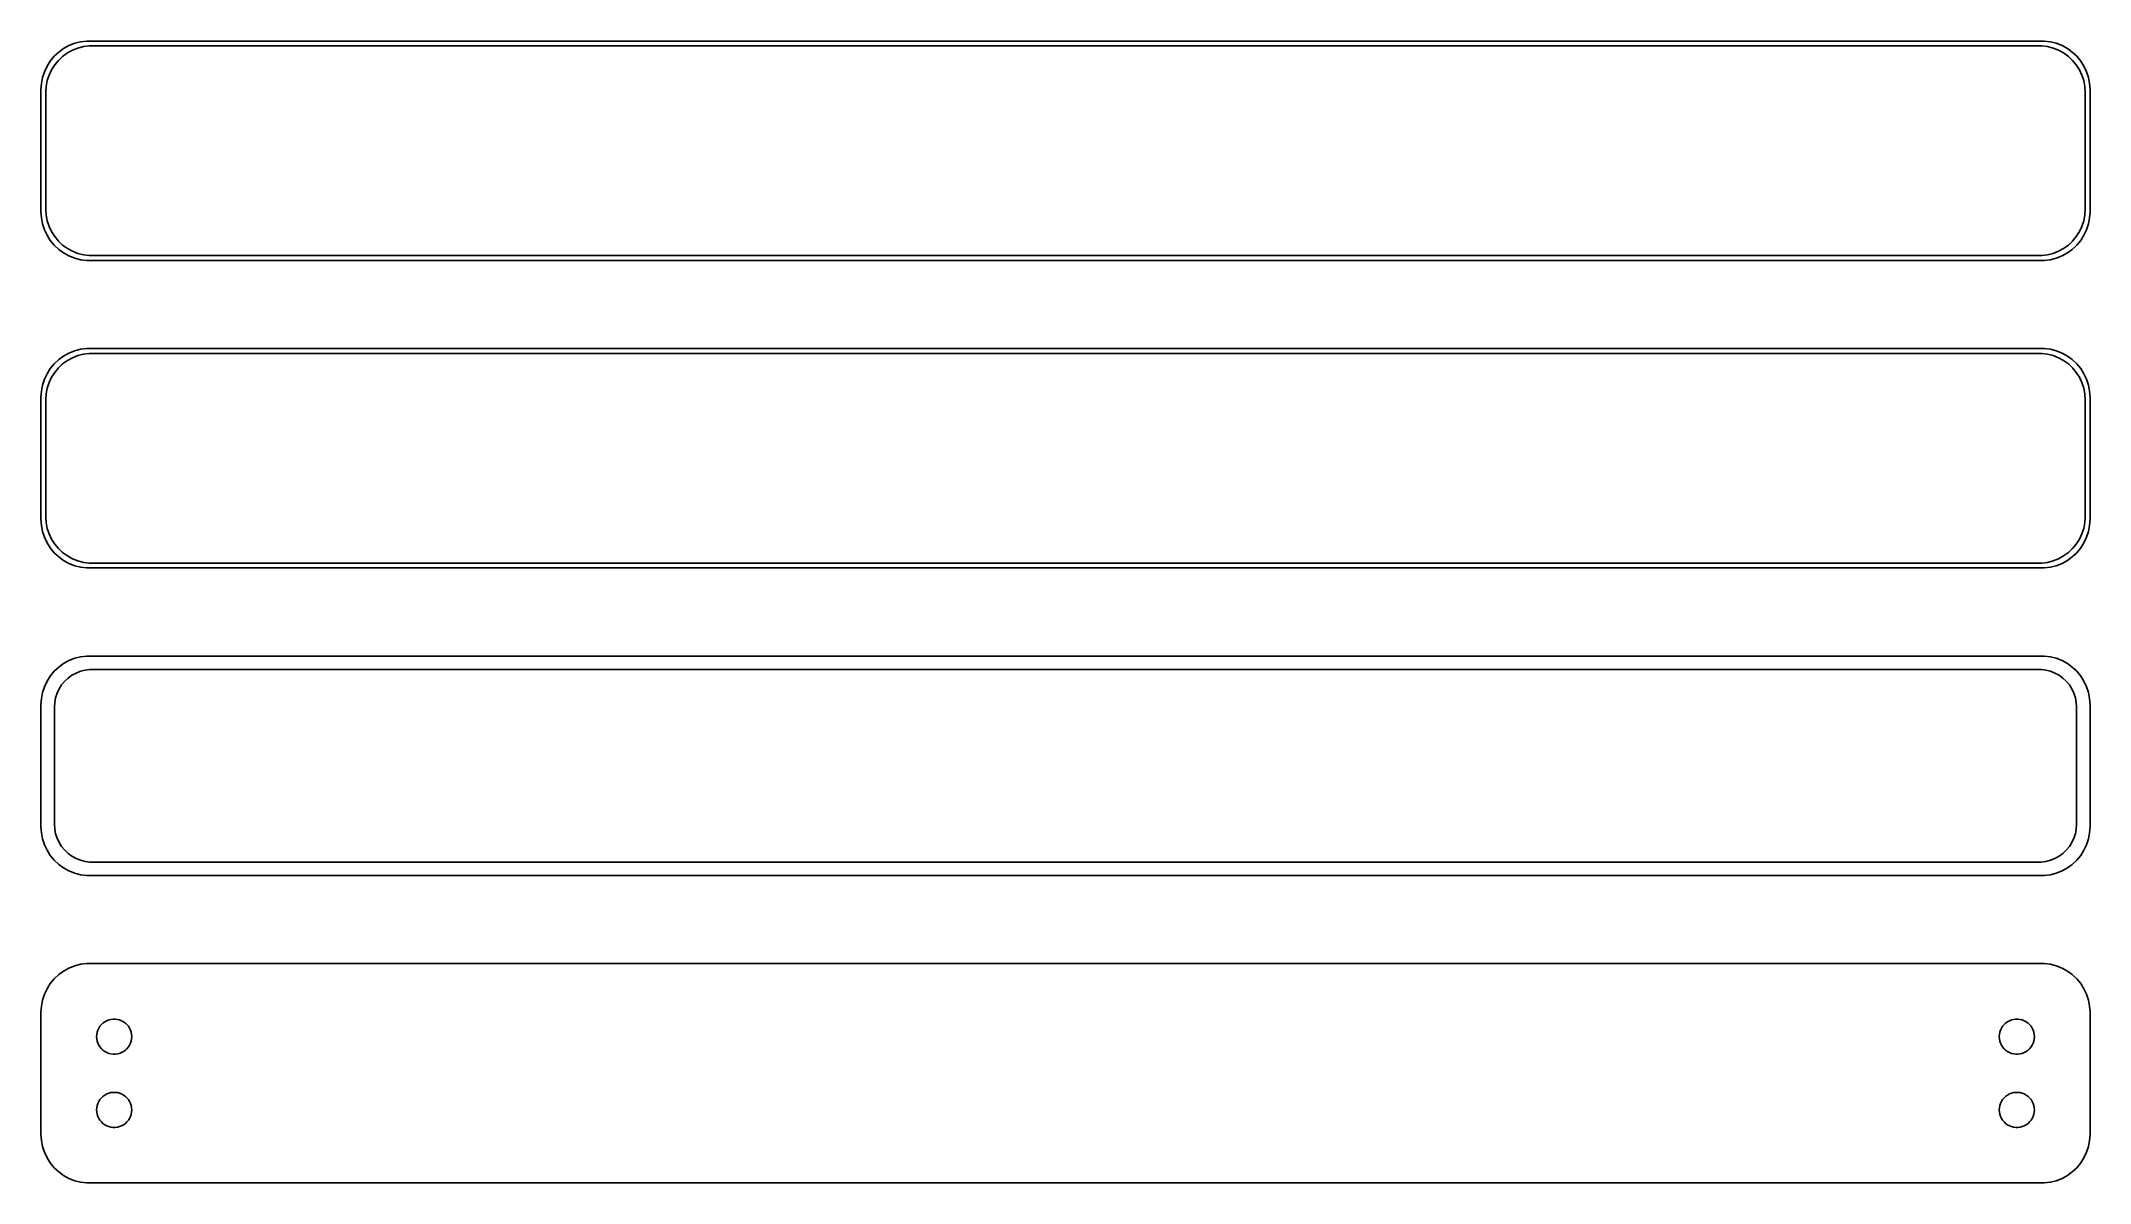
# Model space of a CAD drawing. Header units: metres. Extents: x -105 to 105, y 83 to 200.
import ezdxf

# ---------------------------------------------------------------- set-up
doc = ezdxf.new("R2010")
doc.units = ezdxf.units.M

msp = doc.modelspace()

# ---------------------------------------------------------------- linework, layer by layer
for p, q in [((-102.129, 199.774), (-102.679, 199.472)), ((-101.545, 200.005), (-102.129, 199.774)), ((-101.772, 199.298), (-101.218, 199.518)), ((-100.937, 200.161), (-101.545, 200.005)), ((-101.218, 199.518), (-100.64, 199.666)), ((-100.314, 200.24), (-100.937, 200.161)), ((-100.64, 199.666), (-100.048, 199.741)), ((100.314, 200.24), (-100.314, 200.24)), ((-100.048, 199.741), (100.048, 199.741)), ((100.048, 199.741), (100.64, 199.666)), ((100.937, 200.161), (100.314, 200.24)), ((100.64, 199.666), (101.218, 199.518)), ((101.545, 200.005), (100.937, 200.161)), ((101.218, 199.518), (101.772, 199.298)), ((102.129, 199.774), (101.545, 200.005)), ((102.679, 199.472), (102.129, 199.774)), ((-104.382, 197.659), (-104.649, 197.091)), ((-104.045, 198.189), (-104.382, 197.659)), ((-103.645, 198.673), (-104.045, 198.189)), ((-103.912, 197.288), (-103.593, 197.792)), ((-103.187, 199.103), (-103.645, 198.673)), ((-103.593, 197.792), (-103.213, 198.252)), ((-103.213, 198.252), (-102.778, 198.66)), ((-102.679, 199.472), (-103.187, 199.103)), ((-102.778, 198.66), (-102.295, 199.011)), ((-102.295, 199.011), (-101.772, 199.298)), ((101.772, 199.298), (102.295, 199.011)), ((102.295, 199.011), (102.778, 198.66)), ((103.187, 199.103), (102.679, 199.472)), ((102.778, 198.66), (103.213, 198.252)), ((103.645, 198.673), (103.187, 199.103)), ((103.213, 198.252), (103.593, 197.792)), ((103.593, 197.792), (103.912, 197.288)), ((104.045, 198.189), (103.645, 198.673)), ((104.382, 197.659), (104.045, 198.189)), ((104.649, 197.091), (104.382, 197.659)), ((-104.961, 195.877), (-105, 195.25)), ((-104.843, 196.493), (-104.961, 195.877)), ((-104.649, 197.091), (-104.843, 196.493)), ((-104.5, 195), (-104.463, 195.595)), ((-104.463, 195.595), (-104.351, 196.181)), ((-104.351, 196.181), (-104.166, 196.749)), ((-104.166, 196.749), (-103.912, 197.288)), ((103.912, 197.288), (104.166, 196.749)), ((104.166, 196.749), (104.351, 196.181)), ((104.351, 196.181), (104.463, 195.595)), ((104.463, 195.595), (104.5, 195)), ((104.843, 196.493), (104.649, 197.091)), ((104.961, 195.877), (104.843, 196.493)), ((105, 195.25), (104.961, 195.877)), ((-105, 195.25), (-105, 182.75)), ((-104.5, 183), (-104.5, 195)), ((104.5, 195), (104.5, 183)), ((105, 182.75), (105, 195.25)), ((-105, 182.75), (-104.961, 182.123)), ((-104.463, 182.405), (-104.5, 183)), ((104.5, 183), (104.463, 182.405)), ((104.961, 182.123), (105, 182.75)), ((-104.961, 182.123), (-104.843, 181.507)), ((-104.843, 181.507), (-104.649, 180.909)), ((-104.649, 180.909), (-104.382, 180.341)), ((-104.351, 181.819), (-104.463, 182.405)), ((-104.166, 181.251), (-104.351, 181.819)), ((-103.912, 180.712), (-104.166, 181.251)), ((-103.593, 180.208), (-103.912, 180.712)), ((103.912, 180.712), (103.593, 180.208)), ((104.166, 181.251), (103.912, 180.712)), ((104.351, 181.819), (104.166, 181.251)), ((104.463, 182.405), (104.351, 181.819)), ((104.382, 180.341), (104.649, 180.909)), ((104.649, 180.909), (104.843, 181.507)), ((104.843, 181.507), (104.961, 182.123)), ((-104.382, 180.341), (-104.045, 179.811)), ((-104.045, 179.811), (-103.645, 179.327)), ((-103.645, 179.327), (-103.187, 178.897)), ((-103.213, 179.748), (-103.593, 180.208)), ((-102.778, 179.34), (-103.213, 179.748)), ((-103.187, 178.897), (-102.679, 178.528)), ((-102.295, 178.989), (-102.778, 179.34)), ((-102.679, 178.528), (-102.129, 178.226)), ((-101.772, 178.702), (-102.295, 178.989)), ((-101.218, 178.482), (-101.772, 178.702)), ((101.772, 178.702), (101.218, 178.482)), ((102.295, 178.989), (101.772, 178.702)), ((102.129, 178.226), (102.679, 178.528)), ((102.778, 179.34), (102.295, 178.989)), ((102.679, 178.528), (103.187, 178.897)), ((103.213, 179.748), (102.778, 179.34)), ((103.187, 178.897), (103.645, 179.327)), ((103.593, 180.208), (103.213, 179.748)), ((103.645, 179.327), (104.045, 179.811)), ((104.045, 179.811), (104.382, 180.341)), ((-102.129, 178.226), (-101.545, 177.995)), ((-101.545, 177.995), (-100.937, 177.839)), ((-100.64, 178.334), (-101.218, 178.482)), ((-100.937, 177.839), (-100.314, 177.76)), ((-100.048, 178.259), (-100.64, 178.334)), ((-100.314, 177.76), (100.314, 177.76)), ((100.048, 178.259), (-100.048, 178.259)), ((100.64, 178.334), (100.048, 178.259)), ((100.314, 177.76), (100.937, 177.839)), ((101.218, 178.482), (100.64, 178.334)), ((100.937, 177.839), (101.545, 177.995)), ((101.545, 177.995), (102.129, 178.226)), ((-102.129, 168.274), (-102.679, 167.972)), ((-101.545, 168.505), (-102.129, 168.274)), ((-101.772, 167.798), (-101.218, 168.018)), ((-100.937, 168.661), (-101.545, 168.505)), ((-101.218, 168.018), (-100.64, 168.166)), ((-100.314, 168.74), (-100.937, 168.661)), ((-100.64, 168.166), (-100.048, 168.241)), ((100.314, 168.74), (-100.314, 168.74)), ((-100.048, 168.241), (100.048, 168.241)), ((100.048, 168.241), (100.64, 168.166)), ((100.937, 168.661), (100.314, 168.74)), ((100.64, 168.166), (101.218, 168.018)), ((101.545, 168.505), (100.937, 168.661)), ((101.218, 168.018), (101.772, 167.798)), ((102.129, 168.274), (101.545, 168.505)), ((102.679, 167.972), (102.129, 168.274)), ((-104.382, 166.159), (-104.649, 165.591)), ((-104.045, 166.689), (-104.382, 166.159)), ((-103.645, 167.173), (-104.045, 166.689)), ((-103.912, 165.788), (-103.593, 166.292)), ((-103.187, 167.603), (-103.645, 167.173)), ((-103.593, 166.292), (-103.213, 166.752)), ((-103.213, 166.752), (-102.778, 167.16)), ((-102.679, 167.972), (-103.187, 167.603)), ((-102.778, 167.16), (-102.295, 167.511)), ((-102.295, 167.511), (-101.772, 167.798)), ((101.772, 167.798), (102.295, 167.511)), ((102.295, 167.511), (102.778, 167.16)), ((103.187, 167.603), (102.679, 167.972)), ((102.778, 167.16), (103.213, 166.752)), ((103.645, 167.173), (103.187, 167.603)), ((103.213, 166.752), (103.593, 166.292)), ((103.593, 166.292), (103.912, 165.788)), ((104.045, 166.689), (103.645, 167.173)), ((104.382, 166.159), (104.045, 166.689)), ((104.649, 165.591), (104.382, 166.159)), ((-104.961, 164.377), (-105, 163.75)), ((-104.843, 164.993), (-104.961, 164.377)), ((-104.649, 165.591), (-104.843, 164.993)), ((-104.5, 163.5), (-104.463, 164.095)), ((-104.463, 164.095), (-104.351, 164.681)), ((-104.351, 164.681), (-104.166, 165.249)), ((-104.166, 165.249), (-103.912, 165.788)), ((103.912, 165.788), (104.166, 165.249)), ((104.166, 165.249), (104.351, 164.681)), ((104.351, 164.681), (104.463, 164.095)), ((104.463, 164.095), (104.5, 163.5)), ((104.843, 164.993), (104.649, 165.591)), ((104.961, 164.377), (104.843, 164.993)), ((105, 163.75), (104.961, 164.377)), ((-105, 163.75), (-105, 151.25)), ((-104.5, 151.5), (-104.5, 163.5)), ((104.5, 163.5), (104.5, 151.5)), ((105, 151.25), (105, 163.75)), ((-105, 151.25), (-104.961, 150.623)), ((-104.463, 150.905), (-104.5, 151.5)), ((104.5, 151.5), (104.463, 150.905)), ((104.961, 150.623), (105, 151.25)), ((-104.961, 150.623), (-104.843, 150.007)), ((-104.843, 150.007), (-104.649, 149.409)), ((-104.649, 149.409), (-104.382, 148.841)), ((-104.351, 150.319), (-104.463, 150.905)), ((-104.166, 149.751), (-104.351, 150.319)), ((-103.912, 149.212), (-104.166, 149.751)), ((-103.593, 148.708), (-103.912, 149.212)), ((103.912, 149.212), (103.593, 148.708)), ((104.166, 149.751), (103.912, 149.212)), ((104.351, 150.319), (104.166, 149.751)), ((104.463, 150.905), (104.351, 150.319)), ((104.382, 148.841), (104.649, 149.409)), ((104.649, 149.409), (104.843, 150.007)), ((104.843, 150.007), (104.961, 150.623)), ((-104.382, 148.841), (-104.045, 148.311)), ((-104.045, 148.311), (-103.645, 147.827)), ((-103.645, 147.827), (-103.187, 147.397)), ((-103.213, 148.248), (-103.593, 148.708)), ((-102.778, 147.84), (-103.213, 148.248)), ((-103.187, 147.397), (-102.679, 147.028)), ((-102.295, 147.489), (-102.778, 147.84)), ((-102.679, 147.028), (-102.129, 146.726)), ((-101.772, 147.202), (-102.295, 147.489)), ((-101.218, 146.982), (-101.772, 147.202)), ((101.772, 147.202), (101.218, 146.982)), ((102.295, 147.489), (101.772, 147.202)), ((102.129, 146.726), (102.679, 147.028)), ((102.778, 147.84), (102.295, 147.489)), ((102.679, 147.028), (103.187, 147.397)), ((103.213, 148.248), (102.778, 147.84)), ((103.187, 147.397), (103.645, 147.827)), ((103.593, 148.708), (103.213, 148.248)), ((103.645, 147.827), (104.045, 148.311)), ((104.045, 148.311), (104.382, 148.841)), ((-102.129, 146.726), (-101.545, 146.495)), ((-101.545, 146.495), (-100.937, 146.339)), ((-100.64, 146.834), (-101.218, 146.982)), ((-100.937, 146.339), (-100.314, 146.26)), ((-100.048, 146.759), (-100.64, 146.834)), ((-100.314, 146.26), (100.314, 146.26)), ((100.048, 146.759), (-100.048, 146.759)), ((100.64, 146.834), (100.048, 146.759)), ((100.314, 146.26), (100.937, 146.339)), ((101.218, 146.982), (100.64, 146.834)), ((100.937, 146.339), (101.545, 146.495)), ((101.545, 146.495), (102.129, 146.726)), ((-102.129, 136.774), (-102.679, 136.472)), ((-101.545, 137.005), (-102.129, 136.774)), ((-100.937, 137.161), (-101.545, 137.005)), ((-100.314, 137.24), (-100.937, 137.161)), ((100.314, 137.24), (-100.314, 137.24)), ((100.937, 137.161), (100.314, 137.24)), ((101.545, 137.005), (100.937, 137.161)), ((102.129, 136.774), (101.545, 137.005)), ((102.679, 136.472), (102.129, 136.774)), ((-104.382, 134.659), (-104.649, 134.091)), ((-104.045, 135.189), (-104.382, 134.659)), ((-103.645, 135.673), (-104.045, 135.189)), ((-103.187, 136.103), (-103.645, 135.673)), ((-102.679, 136.472), (-103.187, 136.103)), ((-102.88, 134.274), (-102.571, 134.649)), ((-102.571, 134.649), (-102.216, 134.981)), ((-102.216, 134.981), (-101.823, 135.267)), ((-101.823, 135.267), (-101.398, 135.501)), ((-101.398, 135.501), (-100.946, 135.68)), ((-100.946, 135.68), (-100.475, 135.801)), ((-100.475, 135.801), (-99.993, 135.862)), ((-99.993, 135.862), (99.993, 135.862)), ((99.993, 135.862), (100.475, 135.801)), ((100.475, 135.801), (100.946, 135.68)), ((100.946, 135.68), (101.398, 135.501)), ((101.398, 135.501), (101.823, 135.267)), ((101.823, 135.267), (102.216, 134.981)), ((102.216, 134.981), (102.571, 134.649)), ((102.571, 134.649), (102.88, 134.274)), ((103.187, 136.103), (102.679, 136.472)), ((103.645, 135.673), (103.187, 136.103)), ((104.045, 135.189), (103.645, 135.673)), ((104.382, 134.659), (104.045, 135.189)), ((104.649, 134.091), (104.382, 134.659)), ((-104.961, 132.877), (-105, 132.25)), ((-104.843, 133.493), (-104.961, 132.877)), ((-104.649, 134.091), (-104.843, 133.493)), ((-103.619, 132), (-103.589, 132.485)), ((-103.589, 132.485), (-103.498, 132.962)), ((-103.498, 132.962), (-103.348, 133.424)), ((-103.348, 133.424), (-103.141, 133.864)), ((-103.141, 133.864), (-102.88, 134.274)), ((102.88, 134.274), (103.141, 133.864)), ((103.141, 133.864), (103.348, 133.424)), ((103.348, 133.424), (103.498, 132.962)), ((103.498, 132.962), (103.589, 132.485)), ((103.589, 132.485), (103.619, 132)), ((104.843, 133.493), (104.649, 134.091)), ((104.961, 132.877), (104.843, 133.493)), ((105, 132.25), (104.961, 132.877)), ((-105, 132.25), (-105, 119.75)), ((-103.619, 120), (-103.619, 132)), ((103.619, 132), (103.619, 120)), ((105, 119.75), (105, 132.25)), ((-105, 119.75), (-104.961, 119.123)), ((-103.589, 119.515), (-103.619, 120)), ((103.619, 120), (103.589, 119.515)), ((104.961, 119.123), (105, 119.75)), ((-104.961, 119.123), (-104.843, 118.507)), ((-104.843, 118.507), (-104.649, 117.909)), ((-104.649, 117.909), (-104.382, 117.341)), ((-103.498, 119.038), (-103.589, 119.515)), ((-103.348, 118.576), (-103.498, 119.038)), ((-103.141, 118.136), (-103.348, 118.576)), ((-102.88, 117.726), (-103.141, 118.136)), ((-102.571, 117.351), (-102.88, 117.726)), ((102.88, 117.726), (102.571, 117.351)), ((103.141, 118.136), (102.88, 117.726)), ((103.348, 118.576), (103.141, 118.136)), ((103.498, 119.038), (103.348, 118.576)), ((103.589, 119.515), (103.498, 119.038)), ((104.382, 117.341), (104.649, 117.909)), ((104.649, 117.909), (104.843, 118.507)), ((104.843, 118.507), (104.961, 119.123)), ((-104.382, 117.341), (-104.045, 116.811)), ((-104.045, 116.811), (-103.645, 116.327)), ((-103.645, 116.327), (-103.187, 115.897)), ((-103.187, 115.897), (-102.679, 115.528)), ((-102.679, 115.528), (-102.129, 115.226)), ((-102.216, 117.019), (-102.571, 117.351)), ((-101.823, 116.733), (-102.216, 117.019)), ((-101.398, 116.499), (-101.823, 116.733)), ((-100.946, 116.32), (-101.398, 116.499)), ((-100.475, 116.199), (-100.946, 116.32)), ((-99.993, 116.138), (-100.475, 116.199)), ((99.993, 116.138), (-99.993, 116.138)), ((100.475, 116.199), (99.993, 116.138)), ((100.946, 116.32), (100.475, 116.199)), ((101.398, 116.499), (100.946, 116.32)), ((101.823, 116.733), (101.398, 116.499)), ((102.216, 117.019), (101.823, 116.733)), ((102.129, 115.226), (102.679, 115.528)), ((102.571, 117.351), (102.216, 117.019)), ((102.679, 115.528), (103.187, 115.897)), ((103.187, 115.897), (103.645, 116.327)), ((103.645, 116.327), (104.045, 116.811)), ((104.045, 116.811), (104.382, 117.341)), ((-102.129, 115.226), (-101.545, 114.995)), ((-101.545, 114.995), (-100.937, 114.839)), ((-100.937, 114.839), (-100.314, 114.76)), ((-100.314, 114.76), (100.314, 114.76)), ((100.314, 114.76), (100.937, 114.839)), ((100.937, 114.839), (101.545, 114.995)), ((101.545, 114.995), (102.129, 115.226)), ((-102.129, 105.274), (-102.679, 104.972)), ((-101.545, 105.505), (-102.129, 105.274)), ((-100.937, 105.661), (-101.545, 105.505)), ((-100.314, 105.74), (-100.937, 105.661)), ((100.314, 105.74), (-100.314, 105.74)), ((100.937, 105.661), (100.314, 105.74)), ((101.545, 105.505), (100.937, 105.661)), ((102.129, 105.274), (101.545, 105.505)), ((102.679, 104.972), (102.129, 105.274)), ((-104.382, 103.159), (-104.649, 102.591)), ((-104.045, 103.689), (-104.382, 103.159)), ((-103.645, 104.173), (-104.045, 103.689)), ((-103.187, 104.603), (-103.645, 104.173)), ((-102.679, 104.972), (-103.187, 104.603)), ((103.187, 104.603), (102.679, 104.972)), ((103.645, 104.173), (103.187, 104.603)), ((104.045, 103.689), (103.645, 104.173)), ((104.382, 103.159), (104.045, 103.689)), ((104.649, 102.591), (104.382, 103.159)), ((-104.961, 101.377), (-105, 100.75)), ((-104.843, 101.993), (-104.961, 101.377)), ((-104.649, 102.591), (-104.843, 101.993)), ((104.843, 101.993), (104.649, 102.591)), ((104.961, 101.377), (104.843, 101.993)), ((105, 100.75), (104.961, 101.377)), ((-105, 100.75), (-105, 88.25)), ((-99.2434, 98.6976), (-99.1736, 98.9126)), ((-99.1736, 98.9126), (-99.0773, 99.1171)), ((-99.0773, 99.1171), (-98.9562, 99.308)), ((-98.9562, 99.308), (-98.8121, 99.4822)), ((-98.8121, 99.4822), (-98.6474, 99.6369)), ((-98.6474, 99.6369), (-98.4645, 99.7698)), ((-98.4645, 99.7698), (-98.2664, 99.8787)), ((-98.2664, 99.8787), (-98.0562, 99.9619)), ((-98.0562, 99.9619), (-97.8373, 100.018)), ((-97.8373, 100.018), (-97.613, 100.046)), ((-97.613, 100.046), (-97.387, 100.046)), ((-97.387, 100.046), (-97.1627, 100.018)), ((-97.1627, 100.018), (-96.9438, 99.9619)), ((-96.9438, 99.9619), (-96.7336, 99.8787)), ((-96.7336, 99.8787), (-96.5355, 99.7698)), ((-96.5355, 99.7698), (-96.3526, 99.6369)), ((-96.3526, 99.6369), (-96.1879, 99.4822)), ((-96.1879, 99.4822), (-96.0438, 99.308)), ((-96.0438, 99.308), (-95.9226, 99.1171)), ((-95.9226, 99.1171), (-95.8264, 98.9126)), ((-95.8264, 98.9126), (-95.7565, 98.6976)), ((95.7565, 98.6976), (95.8264, 98.9126)), ((95.8264, 98.9126), (95.9226, 99.1171)), ((95.9226, 99.1171), (96.0438, 99.308)), ((96.0438, 99.308), (96.1879, 99.4822)), ((96.1879, 99.4822), (96.3526, 99.6369)), ((96.3526, 99.6369), (96.5355, 99.7698)), ((96.5355, 99.7698), (96.7336, 99.8787)), ((96.7336, 99.8787), (96.9438, 99.9619)), ((96.9438, 99.9619), (97.1627, 100.018)), ((97.1627, 100.018), (97.387, 100.046)), ((97.387, 100.046), (97.613, 100.046)), ((97.613, 100.046), (97.8373, 100.018)), ((97.8373, 100.018), (98.0562, 99.9619)), ((98.0562, 99.9619), (98.2664, 99.8787)), ((98.2664, 99.8787), (98.4645, 99.7698)), ((98.4645, 99.7698), (98.6474, 99.6369)), ((98.6474, 99.6369), (98.8121, 99.4822)), ((98.8121, 99.4822), (98.9562, 99.308)), ((98.9562, 99.308), (99.0773, 99.1171)), ((99.0773, 99.1171), (99.1736, 98.9126)), ((99.1736, 98.9126), (99.2434, 98.6976)), ((105, 88.25), (105, 100.75)), ((-99.3, 98.25), (-99.2858, 98.4756)), ((-99.2858, 98.0244), (-99.3, 98.25)), ((-99.2858, 98.4756), (-99.2434, 98.6976)), ((-99.2434, 97.8024), (-99.2858, 98.0244)), ((-99.1736, 97.5874), (-99.2434, 97.8024)), ((-99.0773, 97.3828), (-99.1736, 97.5874)), ((-98.9562, 97.192), (-99.0773, 97.3828)), ((-98.8121, 97.0178), (-98.9562, 97.192)), ((-98.6474, 96.8631), (-98.8121, 97.0178)), ((-98.4645, 96.7302), (-98.6474, 96.8631)), ((-98.2664, 96.6213), (-98.4645, 96.7302)), ((-98.0562, 96.5381), (-98.2664, 96.6213)), ((-96.7336, 96.6213), (-96.9438, 96.5381)), ((-96.5355, 96.7302), (-96.7336, 96.6213)), ((-96.3526, 96.8631), (-96.5355, 96.7302)), ((-96.1879, 97.0178), (-96.3526, 96.8631)), ((-96.0438, 97.192), (-96.1879, 97.0178)), ((-95.9226, 97.3828), (-96.0438, 97.192)), ((-95.8264, 97.5874), (-95.9226, 97.3828)), ((-95.7565, 97.8024), (-95.8264, 97.5874)), ((-95.7565, 98.6976), (-95.7142, 98.4756)), ((-95.7142, 98.0244), (-95.7565, 97.8024)), ((-95.7142, 98.4756), (-95.7, 98.25)), ((-95.7, 98.25), (-95.7142, 98.0244)), ((95.7, 98.25), (95.7142, 98.4756)), ((95.7142, 98.0244), (95.7, 98.25)), ((95.7142, 98.4756), (95.7565, 98.6976)), ((95.7565, 97.8024), (95.7142, 98.0244)), ((95.8264, 97.5874), (95.7565, 97.8024)), ((95.9226, 97.3828), (95.8264, 97.5874)), ((96.0438, 97.192), (95.9226, 97.3828)), ((96.1879, 97.0178), (96.0438, 97.192)), ((96.3526, 96.8631), (96.1879, 97.0178)), ((96.5355, 96.7302), (96.3526, 96.8631)), ((96.7336, 96.6213), (96.5355, 96.7302)), ((96.9438, 96.5381), (96.7336, 96.6213)), ((98.2664, 96.6213), (98.0562, 96.5381)), ((98.4645, 96.7302), (98.2664, 96.6213)), ((98.6474, 96.8631), (98.4645, 96.7302)), ((98.8121, 97.0178), (98.6474, 96.8631)), ((98.9562, 97.192), (98.8121, 97.0178)), ((99.0773, 97.3828), (98.9562, 97.192)), ((99.1736, 97.5874), (99.0773, 97.3828)), ((99.2434, 97.8024), (99.1736, 97.5874)), ((99.2434, 98.6976), (99.2858, 98.4756)), ((99.2858, 98.0244), (99.2434, 97.8024)), ((99.2858, 98.4756), (99.3, 98.25)), ((99.3, 98.25), (99.2858, 98.0244)), ((-97.8373, 96.4819), (-98.0562, 96.5381)), ((-97.613, 96.4536), (-97.8373, 96.4819)), ((-97.387, 96.4536), (-97.613, 96.4536)), ((-97.1627, 96.4819), (-97.387, 96.4536)), ((-96.9438, 96.5381), (-97.1627, 96.4819)), ((97.1627, 96.4819), (96.9438, 96.5381)), ((97.387, 96.4536), (97.1627, 96.4819)), ((97.613, 96.4536), (97.387, 96.4536)), ((97.8373, 96.4819), (97.613, 96.4536)), ((98.0562, 96.5381), (97.8373, 96.4819)), ((-98.2664, 92.3787), (-98.0562, 92.4619)), ((-98.0562, 92.4619), (-97.8373, 92.5181)), ((-97.8373, 92.5181), (-97.613, 92.5464)), ((-97.613, 92.5464), (-97.387, 92.5464)), ((-97.387, 92.5464), (-97.1627, 92.5181)), ((-97.1627, 92.5181), (-96.9438, 92.4619)), ((-96.9438, 92.4619), (-96.7336, 92.3787)), ((96.7336, 92.3787), (96.9438, 92.4619)), ((96.9438, 92.4619), (97.1627, 92.5181)), ((97.1627, 92.5181), (97.387, 92.5464)), ((97.387, 92.5464), (97.613, 92.5464)), ((97.613, 92.5464), (97.8373, 92.5181)), ((97.8373, 92.5181), (98.0562, 92.4619)), ((98.0562, 92.4619), (98.2664, 92.3787)), ((-99.3, 90.75), (-99.2858, 90.9756)), ((-99.2858, 90.5244), (-99.3, 90.75)), ((-99.2858, 90.9756), (-99.2434, 91.1976)), ((-99.2434, 90.3024), (-99.2858, 90.5244)), ((-99.2434, 91.1976), (-99.1736, 91.4126)), ((-99.1736, 90.0874), (-99.2434, 90.3024)), ((-99.1736, 91.4126), (-99.0773, 91.6172)), ((-99.0773, 91.6172), (-98.9562, 91.808)), ((-98.9562, 91.808), (-98.8121, 91.9822)), ((-98.8121, 91.9822), (-98.6474, 92.1369)), ((-98.6474, 92.1369), (-98.4645, 92.2698)), ((-98.4645, 92.2698), (-98.2664, 92.3787)), ((-96.7336, 92.3787), (-96.5355, 92.2698)), ((-96.5355, 92.2698), (-96.3526, 92.1369)), ((-96.3526, 92.1369), (-96.1879, 91.9822)), ((-96.1879, 91.9822), (-96.0438, 91.808)), ((-96.0438, 91.808), (-95.9226, 91.6172)), ((-95.9226, 91.6172), (-95.8264, 91.4126)), ((-95.8264, 91.4126), (-95.7565, 91.1976)), ((-95.7565, 90.3024), (-95.8264, 90.0874)), ((-95.7565, 91.1976), (-95.7142, 90.9756)), ((-95.7142, 90.5244), (-95.7565, 90.3024)), ((-95.7142, 90.9756), (-95.7, 90.75)), ((-95.7, 90.75), (-95.7142, 90.5244)), ((95.7, 90.75), (95.7142, 90.9756)), ((95.7142, 90.5244), (95.7, 90.75)), ((95.7142, 90.9756), (95.7565, 91.1976)), ((95.7565, 90.3024), (95.7142, 90.5244)), ((95.7565, 91.1976), (95.8264, 91.4126)), ((95.8264, 90.0874), (95.7565, 90.3024)), ((95.8264, 91.4126), (95.9226, 91.6172)), ((95.9226, 91.6172), (96.0438, 91.808)), ((96.0438, 91.808), (96.1879, 91.9822)), ((96.1879, 91.9822), (96.3526, 92.1369)), ((96.3526, 92.1369), (96.5355, 92.2698)), ((96.5355, 92.2698), (96.7336, 92.3787)), ((98.2664, 92.3787), (98.4645, 92.2698)), ((98.4645, 92.2698), (98.6474, 92.1369)), ((98.6474, 92.1369), (98.8121, 91.9822)), ((98.8121, 91.9822), (98.9562, 91.808)), ((98.9562, 91.808), (99.0773, 91.6172)), ((99.0773, 91.6172), (99.1736, 91.4126)), ((99.1736, 91.4126), (99.2434, 91.1976)), ((99.2434, 90.3024), (99.1736, 90.0874)), ((99.2434, 91.1976), (99.2858, 90.9756)), ((99.2858, 90.5244), (99.2434, 90.3024)), ((99.2858, 90.9756), (99.3, 90.75)), ((99.3, 90.75), (99.2858, 90.5244)), ((-105, 88.25), (-104.961, 87.6233)), ((-99.0773, 89.8829), (-99.1736, 90.0874)), ((-98.9562, 89.692), (-99.0773, 89.8829)), ((-98.8121, 89.5178), (-98.9562, 89.692)), ((-98.6474, 89.3631), (-98.8121, 89.5178)), ((-98.4645, 89.2302), (-98.6474, 89.3631)), ((-98.2664, 89.1213), (-98.4645, 89.2302)), ((-98.0562, 89.0381), (-98.2664, 89.1213)), ((-97.8373, 88.9819), (-98.0562, 89.0381)), ((-97.613, 88.9536), (-97.8373, 88.9819)), ((-97.387, 88.9536), (-97.613, 88.9536)), ((-97.1627, 88.9819), (-97.387, 88.9536)), ((-96.9438, 89.0381), (-97.1627, 88.9819)), ((-96.7336, 89.1213), (-96.9438, 89.0381)), ((-96.5355, 89.2302), (-96.7336, 89.1213)), ((-96.3526, 89.3631), (-96.5355, 89.2302)), ((-96.1879, 89.5178), (-96.3526, 89.3631)), ((-96.0438, 89.692), (-96.1879, 89.5178)), ((-95.9226, 89.8829), (-96.0438, 89.692)), ((-95.8264, 90.0874), (-95.9226, 89.8829)), ((95.9226, 89.8829), (95.8264, 90.0874)), ((96.0438, 89.692), (95.9226, 89.8829)), ((96.1879, 89.5178), (96.0438, 89.692)), ((96.3526, 89.3631), (96.1879, 89.5178)), ((96.5355, 89.2302), (96.3526, 89.3631)), ((96.7336, 89.1213), (96.5355, 89.2302)), ((96.9438, 89.0381), (96.7336, 89.1213)), ((97.1627, 88.9819), (96.9438, 89.0381)), ((97.387, 88.9536), (97.1627, 88.9819)), ((97.613, 88.9536), (97.387, 88.9536)), ((97.8373, 88.9819), (97.613, 88.9536)), ((98.0562, 89.0381), (97.8373, 88.9819)), ((98.2664, 89.1213), (98.0562, 89.0381)), ((98.4645, 89.2302), (98.2664, 89.1213)), ((98.6474, 89.3631), (98.4645, 89.2302)), ((98.8121, 89.5178), (98.6474, 89.3631)), ((98.9562, 89.692), (98.8121, 89.5178)), ((99.0773, 89.8829), (98.9562, 89.692)), ((99.1736, 90.0874), (99.0773, 89.8829)), ((104.961, 87.6233), (105, 88.25)), ((-104.961, 87.6233), (-104.843, 87.0066)), ((-104.843, 87.0066), (-104.649, 86.4094)), ((-104.649, 86.4094), (-104.382, 85.8412)), ((104.382, 85.8412), (104.649, 86.4094)), ((104.649, 86.4094), (104.843, 87.0066)), ((104.843, 87.0066), (104.961, 87.6233)), ((-104.382, 85.8412), (-104.045, 85.3111)), ((-104.045, 85.3111), (-103.645, 84.8273)), ((-103.645, 84.8273), (-103.187, 84.3974)), ((-103.187, 84.3974), (-102.679, 84.0284)), ((-102.679, 84.0284), (-102.129, 83.7259)), ((102.129, 83.7259), (102.679, 84.0284)), ((102.679, 84.0284), (103.187, 84.3974)), ((103.187, 84.3974), (103.645, 84.8273)), ((103.645, 84.8273), (104.045, 85.3111)), ((104.045, 85.3111), (104.382, 85.8412)), ((-102.129, 83.7259), (-101.545, 83.4947)), ((-101.545, 83.4947), (-100.937, 83.3386)), ((-100.937, 83.3386), (-100.314, 83.2599)), ((-100.314, 83.2599), (100.314, 83.2599)), ((100.314, 83.2599), (100.937, 83.3386)), ((100.937, 83.3386), (101.545, 83.4947)), ((101.545, 83.4947), (102.129, 83.7259))]:
    msp.add_line(p, q)

doc.saveas('drawing.dxf')
